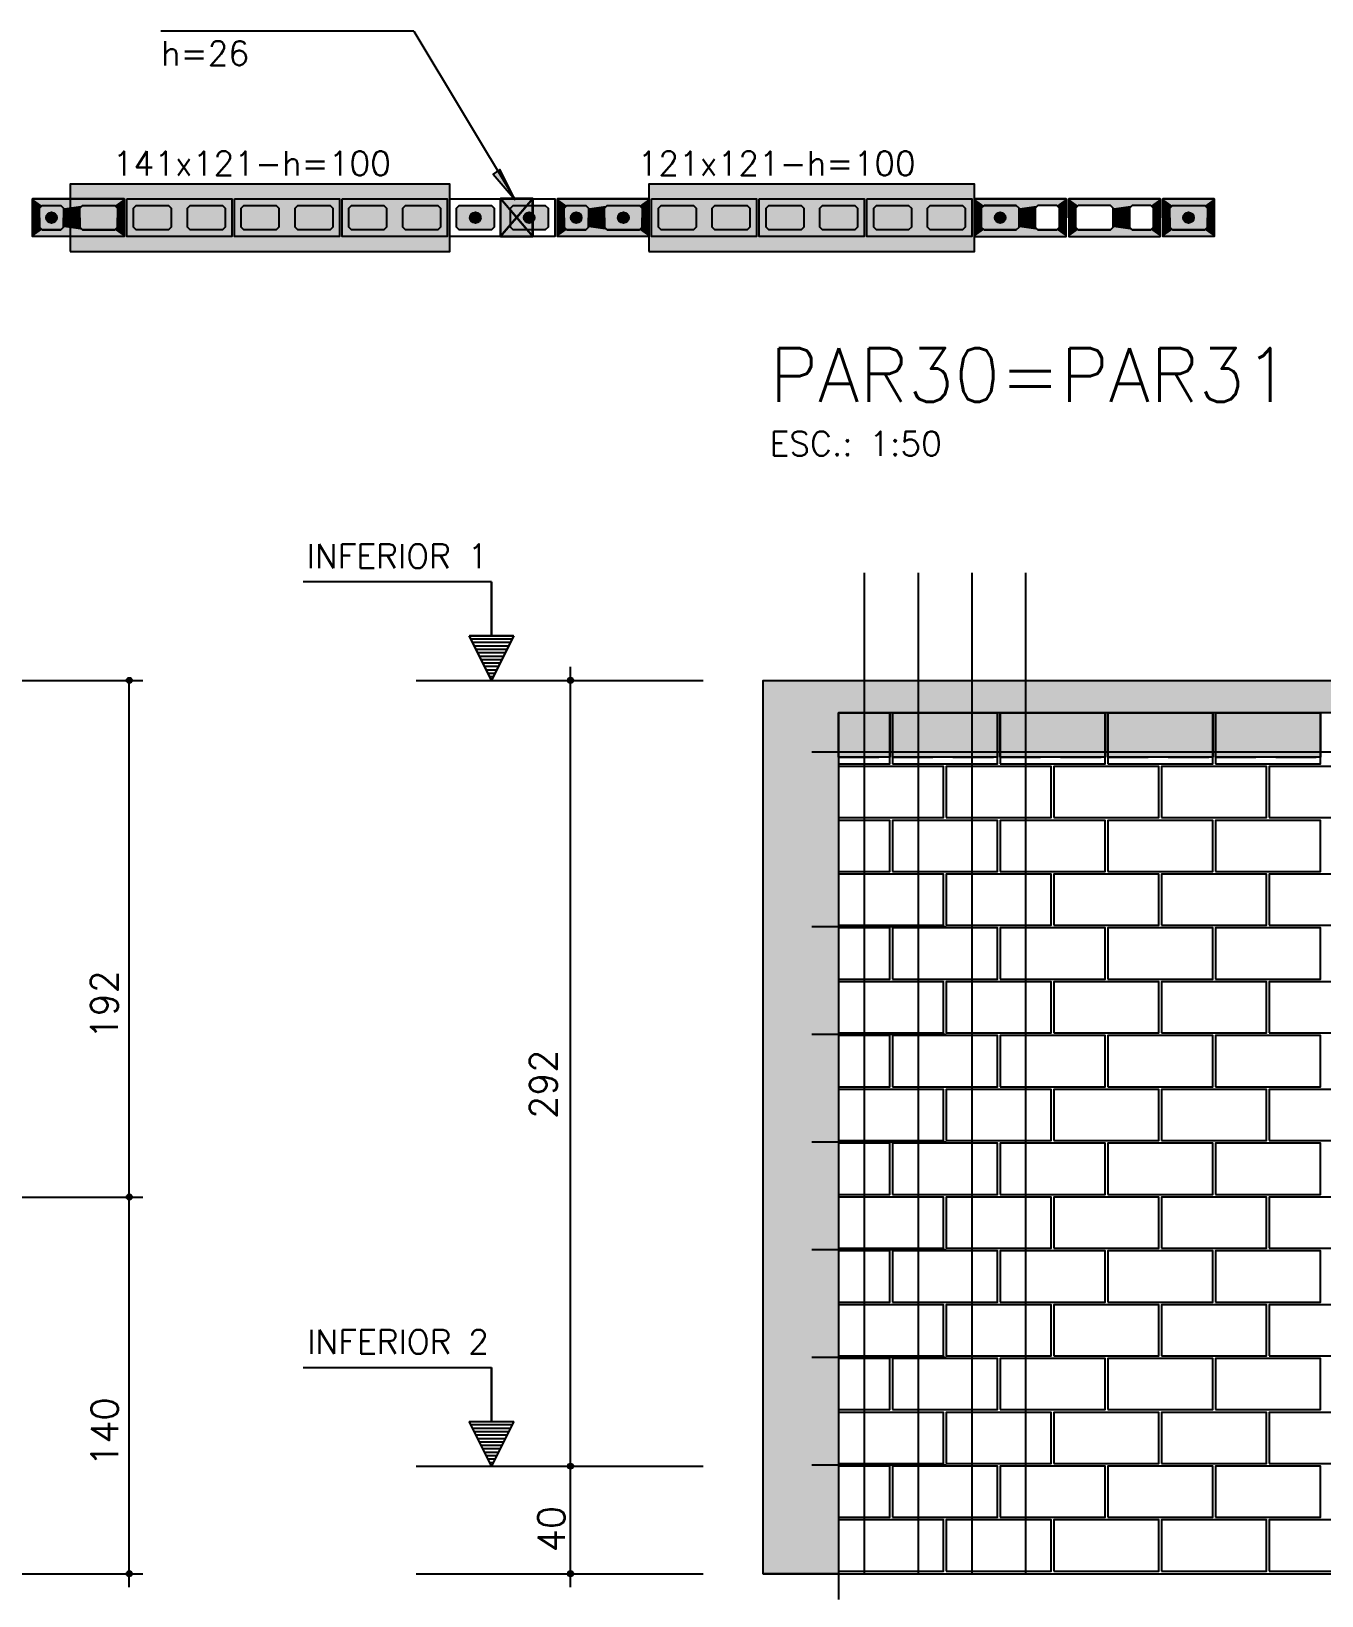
# Model space of a CAD drawing. Extents: x -1.9 to 86, y -1.6 to 60.9.
# Drawn here: x 14.73 to 24.32, y 7.01 to 18.63 of the extents above; entities that cross this region are included whole.
import ezdxf

# ---------------------------------------------------------------- set-up
doc = ezdxf.new("R2010")
doc.units = 0
doc.header["$MEASUREMENT"] = 0
doc.linetypes.add('ESTILO_TQS_0001', pattern=[0.45, 0.3, -0.15])
for name, color, linetype in [('PENA_01', 1, 'CONTINUOUS'), ('PENA_02', 2, 'CONTINUOUS'), ('PENA_03', 3, 'CONTINUOUS'), ('PENA_05', 5, 'CONTINUOUS'), ('PENA_06', 6, 'CONTINUOUS'), ('PENA_09', 254, 'CONTINUOUS'), ('PENA_11', 252, 'CONTINUOUS'), ('PENA_21', 100, 'CONTINUOUS'), ('PENA_23', 50, 'CONTINUOUS')]:
    doc.layers.add(name, color=color, linetype=linetype)
doc.styles.get("Standard").update_dxf_attribs({"font": 'ROMANS.SHX'})

msp = doc.modelspace()

# ---------------------------------------------------------------- linework, layer by layer
at = {"layer": 'PENA_01', "linetype": 'Continuous'}
for p, q in [((17.589135, 13.809739), (19.719998, 13.809739)), ((17.589135, 7.969739), (19.719998, 7.969739)), ((17.589135, 7.169739), (19.719998, 7.169739))]:
    msp.add_line(p, q, dxfattribs=at)
at = {"layer": 'PENA_01', "linetype": 'ESTILO_TQS_0001'}
msp.add_line((20.72749, 8.179739), (20.72749, 4.609507), dxfattribs=at)
at = {"layer": 'PENA_01', "linetype": 'Continuous'}
for points in [[(14.80798, 17.338709), (14.94798, 17.338709), (14.96798, 17.318709), (14.96798, 17.178709), (14.94798, 17.158709), (14.80798, 17.158709), (14.78798, 17.178709), (14.78798, 17.318709), (14.80798, 17.338709)], [(15.10798, 17.338709), (15.34798, 17.338709), (15.36798, 17.318709), (15.36798, 17.178709), (15.34798, 17.158709), (15.10798, 17.158709), (15.08798, 17.178709), (15.08798, 17.318709), (15.10798, 17.338709)], [(15.48798, 17.318709), (15.50798, 17.338709), (15.74798, 17.338709), (15.76798, 17.318709), (15.76798, 17.178709), (15.74798, 17.158709), (15.50798, 17.158709), (15.48798, 17.178709), (15.48798, 17.318709)], [(15.88798, 17.318709), (15.90798, 17.338709), (16.14798, 17.338709), (16.16798, 17.318709), (16.16798, 17.178709), (16.14798, 17.158709), (15.90798, 17.158709), (15.88798, 17.178709), (15.88798, 17.318709)], [(16.28798, 17.318709), (16.30798, 17.338709), (16.54798, 17.338709), (16.56798, 17.318709), (16.56798, 17.178709), (16.54798, 17.158709), (16.30798, 17.158709), (16.28798, 17.178709), (16.28798, 17.318709)], [(16.68798, 17.318709), (16.70798, 17.338709), (16.94798, 17.338709), (16.96798, 17.318709), (16.96798, 17.178709), (16.94798, 17.158709), (16.70798, 17.158709), (16.68798, 17.178709), (16.68798, 17.318709)], [(17.08798, 17.318709), (17.10798, 17.338709), (17.34798, 17.338709), (17.36798, 17.318709), (17.36798, 17.178709), (17.34798, 17.158709), (17.10798, 17.158709), (17.08798, 17.178709), (17.08798, 17.318709)], [(17.48798, 17.318709), (17.50798, 17.338709), (17.74798, 17.338709), (17.76798, 17.318709), (17.76798, 17.178709), (17.74798, 17.158709), (17.50798, 17.158709), (17.48798, 17.178709), (17.48798, 17.318709)], [(17.88798, 17.318709), (17.90798, 17.338709), (18.14798, 17.338709), (18.16798, 17.318709), (18.16798, 17.178709), (18.14798, 17.158709), (17.90798, 17.158709), (17.88798, 17.178709), (17.88798, 17.318709)], [(18.28798, 17.318709), (18.30798, 17.338709), (18.54798, 17.338709), (18.56798, 17.318709), (18.56798, 17.178709), (18.54798, 17.158709), (18.30798, 17.158709), (18.28798, 17.178709), (18.28798, 17.318709)], [(18.70798, 17.338709), (18.84798, 17.338709), (18.86798, 17.318709), (18.86798, 17.178709), (18.84798, 17.158709), (18.70798, 17.158709), (18.68798, 17.178709), (18.68798, 17.318709), (18.70798, 17.338709)], [(19.00798, 17.338709), (19.24798, 17.338709), (19.26798, 17.318709), (19.26798, 17.178709), (19.24798, 17.158709), (19.00798, 17.158709), (18.98798, 17.178709), (18.98798, 17.318709), (19.00798, 17.338709)], [(19.38798, 17.318709), (19.40798, 17.338709), (19.64798, 17.338709), (19.66798, 17.318709), (19.66798, 17.178709), (19.64798, 17.158709), (19.40798, 17.158709), (19.38798, 17.178709), (19.38798, 17.318709)], [(19.78798, 17.318709), (19.80798, 17.338709), (20.04798, 17.338709), (20.06798, 17.318709), (20.06798, 17.178709), (20.04798, 17.158709), (19.80798, 17.158709), (19.78798, 17.178709), (19.78798, 17.318709)], [(20.18798, 17.318709), (20.20798, 17.338709), (20.44798, 17.338709), (20.46798, 17.318709), (20.46798, 17.178709), (20.44798, 17.158709), (20.20798, 17.158709), (20.18798, 17.178709), (20.18798, 17.318709)], [(20.58798, 17.318709), (20.60798, 17.338709), (20.84798, 17.338709), (20.86798, 17.318709), (20.86798, 17.178709), (20.84798, 17.158709), (20.60798, 17.158709), (20.58798, 17.178709), (20.58798, 17.318709)], [(20.98798, 17.318709), (21.00798, 17.338709), (21.24798, 17.338709), (21.26798, 17.318709), (21.26798, 17.178709), (21.24798, 17.158709), (21.00798, 17.158709), (20.98798, 17.178709), (20.98798, 17.318709)], [(21.38798, 17.318709), (21.40798, 17.338709), (21.64798, 17.338709), (21.66798, 17.318709), (21.66798, 17.178709), (21.64798, 17.158709), (21.40798, 17.158709), (21.38798, 17.178709), (21.38798, 17.318709)], [(22.04798, 17.338709), (21.80798, 17.338709), (21.78798, 17.318709), (21.78798, 17.178709), (21.80798, 17.158709), (22.04798, 17.158709), (22.06798, 17.178709), (22.06798, 17.318709), (22.04798, 17.338709)], [(22.34798, 17.338709), (22.20798, 17.338709), (22.18798, 17.318709), (22.18798, 17.178709), (22.20798, 17.158709), (22.34798, 17.158709), (22.36798, 17.178709), (22.36798, 17.318709), (22.34798, 17.338709)], [(22.74798, 17.338709), (22.50798, 17.338709), (22.48798, 17.318709), (22.48798, 17.178709), (22.50798, 17.158709), (22.74798, 17.158709), (22.76798, 17.178709), (22.76798, 17.318709), (22.74798, 17.338709)], [(23.04798, 17.338709), (22.90798, 17.338709), (22.88798, 17.318709), (22.88798, 17.178709), (22.90798, 17.158709), (23.04798, 17.158709), (23.06798, 17.178709), (23.06798, 17.318709), (23.04798, 17.338709)], [(23.20798, 17.338709), (23.44798, 17.338709), (23.46798, 17.318709), (23.46798, 17.178709), (23.44798, 17.158709), (23.20798, 17.158709), (23.18798, 17.178709), (23.18798, 17.318709), (23.20798, 17.338709)]]:
    msp.add_lwpolyline(points, dxfattribs=at)
at = {"layer": 'PENA_02', "linetype": 'ESTILO_TQS_0001'}
for p, q in [((20.72749, 13.239739), (21.10749, 13.239739)), ((21.12749, 13.239739), (21.90749, 13.239739)), ((21.92749, 13.239739), (22.70749, 13.239739)), ((22.72749, 13.239739), (23.50749, 13.239739)), ((23.52749, 13.239739), (24.30749, 13.239739))]:
    msp.add_line(p, q, dxfattribs=at)
at = {"layer": 'PENA_02', "linetype": 'Continuous'}
msp.add_line((20.16749, 7.169739), (30.28749, 7.169739), dxfattribs=at)
for points in [[(14.73798, 17.388709), (15.41798, 17.388709), (15.41798, 17.108709), (14.73798, 17.108709), (14.73798, 17.388709)], [(15.43798, 17.388709), (16.21798, 17.388709), (16.21798, 17.108709), (15.43798, 17.108709), (15.43798, 17.388709)], [(16.23798, 17.388709), (17.01798, 17.388709), (17.01798, 17.108709), (16.23798, 17.108709), (16.23798, 17.388709)], [(17.03798, 17.388709), (17.81798, 17.388709), (17.81798, 17.108709), (17.03798, 17.108709), (17.03798, 17.388709)], [(17.83798, 17.388709), (18.61798, 17.388709), (18.61798, 17.108709), (17.83798, 17.108709), (17.83798, 17.388709)], [(18.63798, 17.388709), (19.31798, 17.388709), (19.31798, 17.108709), (18.63798, 17.108709), (18.63798, 17.388709)], [(19.33798, 17.388709), (20.11798, 17.388709), (20.11798, 17.108709), (19.33798, 17.108709), (19.33798, 17.388709)], [(20.13798, 17.388709), (20.91798, 17.388709), (20.91798, 17.108709), (20.13798, 17.108709), (20.13798, 17.388709)], [(20.93798, 17.388709), (21.71798, 17.388709), (21.71798, 17.108709), (20.93798, 17.108709), (20.93798, 17.388709)], [(22.41798, 17.388709), (21.73798, 17.388709), (21.73798, 17.108709), (22.41798, 17.108709), (22.41798, 17.388709)], [(23.11798, 17.388709), (22.43798, 17.388709), (22.43798, 17.108709), (23.11798, 17.108709), (23.11798, 17.388709)], [(23.13798, 17.388709), (23.51798, 17.388709), (23.51798, 17.108709), (23.13798, 17.108709), (23.13798, 17.388709)], [(20.725577, 13.809731), (30.28749, 13.809731), (30.28749, 7.169739), (28.70749, 7.169739), (28.70749, 13.569739), (20.72749, 13.569739), (20.72749, 7.169739), (20.16749, 7.169739), (20.16749, 13.809731), (20.725577, 13.809731)], [(20.72749, 13.189739), (21.10749, 13.189739), (21.10749, 13.569739), (20.72749, 13.569739), (20.72749, 13.189739)], [(21.12749, 13.189739), (21.90749, 13.189739), (21.90749, 13.569739), (21.12749, 13.569739), (21.12749, 13.189739)], [(21.92749, 13.189739), (22.70749, 13.189739), (22.70749, 13.569739), (21.92749, 13.569739), (21.92749, 13.189739)], [(22.72749, 13.189739), (23.50749, 13.189739), (23.50749, 13.569739), (22.72749, 13.569739), (22.72749, 13.189739)], [(23.52749, 13.189739), (24.30749, 13.189739), (24.30749, 13.569739), (23.52749, 13.569739), (23.52749, 13.189739)], [(20.72749, 12.789739), (21.50749, 12.789739), (21.50749, 13.169739), (20.72749, 13.169739), (20.72749, 12.789739)], [(21.52749, 12.789739), (22.30749, 12.789739), (22.30749, 13.169739), (21.52749, 13.169739), (21.52749, 12.789739)], [(22.32749, 12.789739), (23.10749, 12.789739), (23.10749, 13.169739), (22.32749, 13.169739), (22.32749, 12.789739)], [(23.12749, 12.789739), (23.90749, 12.789739), (23.90749, 13.169739), (23.12749, 13.169739), (23.12749, 12.789739)], [(23.92749, 12.789739), (24.70749, 12.789739), (24.70749, 13.169739), (23.92749, 13.169739), (23.92749, 12.789739)], [(20.72749, 12.389739), (21.10749, 12.389739), (21.10749, 12.769739), (20.72749, 12.769739), (20.72749, 12.389739)], [(21.12749, 12.389739), (21.90749, 12.389739), (21.90749, 12.769739), (21.12749, 12.769739), (21.12749, 12.389739)], [(21.92749, 12.389739), (22.70749, 12.389739), (22.70749, 12.769739), (21.92749, 12.769739), (21.92749, 12.389739)], [(22.72749, 12.389739), (23.50749, 12.389739), (23.50749, 12.769739), (22.72749, 12.769739), (22.72749, 12.389739)], [(23.52749, 12.389739), (24.30749, 12.389739), (24.30749, 12.769739), (23.52749, 12.769739), (23.52749, 12.389739)], [(20.72749, 11.989739), (21.50749, 11.989739), (21.50749, 12.369739), (20.72749, 12.369739), (20.72749, 11.989739)], [(21.52749, 11.989739), (22.30749, 11.989739), (22.30749, 12.369739), (21.52749, 12.369739), (21.52749, 11.989739)], [(22.32749, 11.989739), (23.10749, 11.989739), (23.10749, 12.369739), (22.32749, 12.369739), (22.32749, 11.989739)], [(23.12749, 11.989739), (23.90749, 11.989739), (23.90749, 12.369739), (23.12749, 12.369739), (23.12749, 11.989739)], [(23.92749, 11.989739), (24.70749, 11.989739), (24.70749, 12.369739), (23.92749, 12.369739), (23.92749, 11.989739)], [(20.72749, 11.589739), (21.10749, 11.589739), (21.10749, 11.969739), (20.72749, 11.969739), (20.72749, 11.589739)], [(21.12749, 11.589739), (21.90749, 11.589739), (21.90749, 11.969739), (21.12749, 11.969739), (21.12749, 11.589739)], [(21.92749, 11.589739), (22.70749, 11.589739), (22.70749, 11.969739), (21.92749, 11.969739), (21.92749, 11.589739)], [(22.72749, 11.589739), (23.50749, 11.589739), (23.50749, 11.969739), (22.72749, 11.969739), (22.72749, 11.589739)], [(23.52749, 11.589739), (24.30749, 11.589739), (24.30749, 11.969739), (23.52749, 11.969739), (23.52749, 11.589739)], [(20.72749, 11.189739), (21.50749, 11.189739), (21.50749, 11.569739), (20.72749, 11.569739), (20.72749, 11.189739)], [(21.52749, 11.189739), (22.30749, 11.189739), (22.30749, 11.569739), (21.52749, 11.569739), (21.52749, 11.189739)], [(22.32749, 11.189739), (23.10749, 11.189739), (23.10749, 11.569739), (22.32749, 11.569739), (22.32749, 11.189739)], [(23.12749, 11.189739), (23.90749, 11.189739), (23.90749, 11.569739), (23.12749, 11.569739), (23.12749, 11.189739)], [(23.92749, 11.189739), (24.70749, 11.189739), (24.70749, 11.569739), (23.92749, 11.569739), (23.92749, 11.189739)], [(20.72749, 10.789739), (21.10749, 10.789739), (21.10749, 11.169739), (20.72749, 11.169739), (20.72749, 10.789739)], [(21.12749, 10.789739), (21.90749, 10.789739), (21.90749, 11.169739), (21.12749, 11.169739), (21.12749, 10.789739)], [(21.92749, 10.789739), (22.70749, 10.789739), (22.70749, 11.169739), (21.92749, 11.169739), (21.92749, 10.789739)], [(22.72749, 10.789739), (23.50749, 10.789739), (23.50749, 11.169739), (22.72749, 11.169739), (22.72749, 10.789739)], [(23.52749, 10.789739), (24.30749, 10.789739), (24.30749, 11.169739), (23.52749, 11.169739), (23.52749, 10.789739)], [(20.72749, 10.389739), (21.50749, 10.389739), (21.50749, 10.769739), (20.72749, 10.769739), (20.72749, 10.389739)], [(21.52749, 10.389739), (22.30749, 10.389739), (22.30749, 10.769739), (21.52749, 10.769739), (21.52749, 10.389739)], [(22.32749, 10.389739), (23.10749, 10.389739), (23.10749, 10.769739), (22.32749, 10.769739), (22.32749, 10.389739)], [(23.12749, 10.389739), (23.90749, 10.389739), (23.90749, 10.769739), (23.12749, 10.769739), (23.12749, 10.389739)], [(23.92749, 10.389739), (24.70749, 10.389739), (24.70749, 10.769739), (23.92749, 10.769739), (23.92749, 10.389739)], [(20.72749, 9.989739), (21.10749, 9.989739), (21.10749, 10.369739), (20.72749, 10.369739), (20.72749, 9.989739)], [(21.12749, 9.989739), (21.90749, 9.989739), (21.90749, 10.369739), (21.12749, 10.369739), (21.12749, 9.989739)], [(21.92749, 9.989739), (22.70749, 9.989739), (22.70749, 10.369739), (21.92749, 10.369739), (21.92749, 9.989739)], [(22.72749, 9.989739), (23.50749, 9.989739), (23.50749, 10.369739), (22.72749, 10.369739), (22.72749, 9.989739)], [(23.52749, 9.989739), (24.30749, 9.989739), (24.30749, 10.369739), (23.52749, 10.369739), (23.52749, 9.989739)], [(20.72749, 9.589739), (21.50749, 9.589739), (21.50749, 9.969739), (20.72749, 9.969739), (20.72749, 9.589739)], [(21.52749, 9.589739), (22.30749, 9.589739), (22.30749, 9.969739), (21.52749, 9.969739), (21.52749, 9.589739)], [(22.32749, 9.589739), (23.10749, 9.589739), (23.10749, 9.969739), (22.32749, 9.969739), (22.32749, 9.589739)], [(23.12749, 9.589739), (23.90749, 9.589739), (23.90749, 9.969739), (23.12749, 9.969739), (23.12749, 9.589739)], [(23.92749, 9.589739), (24.70749, 9.589739), (24.70749, 9.969739), (23.92749, 9.969739), (23.92749, 9.589739)], [(20.72749, 9.189739), (21.10749, 9.189739), (21.10749, 9.569739), (20.72749, 9.569739), (20.72749, 9.189739)], [(21.12749, 9.189739), (21.90749, 9.189739), (21.90749, 9.569739), (21.12749, 9.569739), (21.12749, 9.189739)], [(21.92749, 9.189739), (22.70749, 9.189739), (22.70749, 9.569739), (21.92749, 9.569739), (21.92749, 9.189739)], [(22.72749, 9.189739), (23.50749, 9.189739), (23.50749, 9.569739), (22.72749, 9.569739), (22.72749, 9.189739)], [(23.52749, 9.189739), (24.30749, 9.189739), (24.30749, 9.569739), (23.52749, 9.569739), (23.52749, 9.189739)], [(20.72749, 8.789739), (21.50749, 8.789739), (21.50749, 9.169739), (20.72749, 9.169739), (20.72749, 8.789739)], [(21.52749, 8.789739), (22.30749, 8.789739), (22.30749, 9.169739), (21.52749, 9.169739), (21.52749, 8.789739)], [(22.32749, 8.789739), (23.10749, 8.789739), (23.10749, 9.169739), (22.32749, 9.169739), (22.32749, 8.789739)], [(23.12749, 8.789739), (23.90749, 8.789739), (23.90749, 9.169739), (23.12749, 9.169739), (23.12749, 8.789739)], [(23.92749, 8.789739), (24.70749, 8.789739), (24.70749, 9.169739), (23.92749, 9.169739), (23.92749, 8.789739)], [(20.72749, 8.389739), (21.10749, 8.389739), (21.10749, 8.769739), (20.72749, 8.769739), (20.72749, 8.389739)], [(21.12749, 8.389739), (21.90749, 8.389739), (21.90749, 8.769739), (21.12749, 8.769739), (21.12749, 8.389739)], [(21.92749, 8.389739), (22.70749, 8.389739), (22.70749, 8.769739), (21.92749, 8.769739), (21.92749, 8.389739)], [(22.72749, 8.389739), (23.50749, 8.389739), (23.50749, 8.769739), (22.72749, 8.769739), (22.72749, 8.389739)], [(23.52749, 8.389739), (24.30749, 8.389739), (24.30749, 8.769739), (23.52749, 8.769739), (23.52749, 8.389739)], [(20.72749, 7.989739), (21.50749, 7.989739), (21.50749, 8.369739), (20.72749, 8.369739), (20.72749, 7.989739)], [(21.52749, 7.989739), (22.30749, 7.989739), (22.30749, 8.369739), (21.52749, 8.369739), (21.52749, 7.989739)], [(22.32749, 7.989739), (23.10749, 7.989739), (23.10749, 8.369739), (22.32749, 8.369739), (22.32749, 7.989739)], [(23.12749, 7.989739), (23.90749, 7.989739), (23.90749, 8.369739), (23.12749, 8.369739), (23.12749, 7.989739)], [(23.92749, 7.989739), (24.70749, 7.989739), (24.70749, 8.369739), (23.92749, 8.369739), (23.92749, 7.989739)], [(20.72749, 7.589739), (21.10749, 7.589739), (21.10749, 7.969739), (20.72749, 7.969739), (20.72749, 7.589739)], [(21.12749, 7.589739), (21.90749, 7.589739), (21.90749, 7.969739), (21.12749, 7.969739), (21.12749, 7.589739)], [(21.92749, 7.589739), (22.70749, 7.589739), (22.70749, 7.969739), (21.92749, 7.969739), (21.92749, 7.589739)], [(22.72749, 7.589739), (23.50749, 7.589739), (23.50749, 7.969739), (22.72749, 7.969739), (22.72749, 7.589739)], [(23.52749, 7.589739), (24.30749, 7.589739), (24.30749, 7.969739), (23.52749, 7.969739), (23.52749, 7.589739)], [(20.72749, 7.189739), (21.50749, 7.189739), (21.50749, 7.569739), (20.72749, 7.569739), (20.72749, 7.189739)], [(21.52749, 7.189739), (22.30749, 7.189739), (22.30749, 7.569739), (21.52749, 7.569739), (21.52749, 7.189739)], [(22.32749, 7.189739), (23.10749, 7.189739), (23.10749, 7.569739), (22.32749, 7.569739), (22.32749, 7.189739)], [(23.12749, 7.189739), (23.90749, 7.189739), (23.90749, 7.569739), (23.12749, 7.569739), (23.12749, 7.189739)], [(23.92749, 7.189739), (24.70749, 7.189739), (24.70749, 7.569739), (23.92749, 7.569739), (23.92749, 7.189739)]]:
    msp.add_lwpolyline(points, dxfattribs=at)
for centre, radius in [((15.456171, 13.809727), 0.02), ((15.456171, 13.809727), 0.01), ((18.73528, 13.809739), 0.02), ((18.73528, 13.809739), 0.01), ((15.456171, 9.969727), 0.02), ((15.456171, 9.969727), 0.01), ((18.73528, 7.969739), 0.02), ((18.73528, 7.969739), 0.01), ((15.456171, 7.169727), 0.02), ((15.456171, 7.169727), 0.01), ((18.73528, 7.169739), 0.02), ((18.73528, 7.169739), 0.01)]:
    msp.add_circle(centre, radius, dxfattribs=at)
at = {"layer": 'PENA_03', "linetype": 'Continuous'}
for p, q in [((17.570404, 18.634148), (15.691017, 18.634148)), ((17.570404, 18.634148), (18.323817, 17.381713)), ((18.453739, 17.108709), (18.213739, 17.388711)), ((18.213739, 17.108709), (18.453739, 17.388709)), ((18.455265, 17.390876), (18.215265, 17.110876)), ((18.455266, 17.110105), (18.215265, 17.390876)), ((18.148133, 14.541604), (16.748133, 14.541604)), ((18.148133, 14.141604), (18.148133, 14.541604)), ((18.149533, 14.141604), (18.149533, 14.543004)), ((18.148833, 13.809739), (17.9829, 14.141604)), ((17.9829, 14.141604), (18.148133, 14.141604)), ((18.148833, 13.812861), (17.985156, 14.140213)), ((18.312509, 14.140213), (17.985156, 14.140213)), ((18.302002, 14.116076), (17.995664, 14.116076)), ((18.289238, 14.090548), (18.008428, 14.090548)), ((18.314766, 14.141604), (18.148833, 13.809739)), ((18.312509, 14.140214), (18.148833, 13.81286)), ((18.149533, 14.141604), (18.314766, 14.141604)), ((18.276474, 14.06502), (18.021192, 14.06502)), ((18.263709, 14.039492), (18.033956, 14.039492)), ((18.250945, 14.013964), (18.04672, 14.013964)), ((18.238181, 13.988436), (18.059484, 13.988436)), ((18.225417, 13.962908), (18.072248, 13.962908)), ((18.212653, 13.93738), (18.085012, 13.93738)), ((18.199889, 13.911852), (18.097776, 13.911852)), ((18.187125, 13.886324), (18.11054, 13.886324)), ((18.174361, 13.860795), (18.123304, 13.860795)), ((18.73528, 7.069206), (18.73528, 13.909739)), ((13.066855, 13.809727), (15.556171, 13.809727)), ((15.456171, 7.069194), (15.456171, 13.809727)), ((18.161597, 13.835267), (18.136069, 13.835267)), ((13.024924, 9.969727), (15.556171, 9.969727)), ((18.148133, 8.701604), (16.748133, 8.701604)), ((18.148133, 8.301604), (18.148133, 8.701604)), ((18.149533, 8.301604), (18.149533, 8.703004)), ((18.148833, 7.969739), (17.9829, 8.301604)), ((17.9829, 8.301604), (18.148133, 8.301604)), ((18.148833, 7.972861), (17.985156, 8.300213)), ((18.312509, 8.300213), (17.985156, 8.300213)), ((18.302002, 8.276076), (17.995664, 8.276076)), ((18.314766, 8.301604), (18.148833, 7.969739)), ((18.312509, 8.300214), (18.148833, 7.97286)), ((18.149533, 8.301604), (18.314766, 8.301604)), ((18.289238, 8.250548), (18.008428, 8.250548)), ((18.276474, 8.22502), (18.021192, 8.22502)), ((18.263709, 8.199492), (18.033956, 8.199492)), ((18.250945, 8.173964), (18.04672, 8.173964)), ((18.238181, 8.148436), (18.059484, 8.148436)), ((18.225417, 8.122908), (18.072248, 8.122908)), ((18.212653, 8.09738), (18.085012, 8.09738)), ((18.199889, 8.071852), (18.097776, 8.071852)), ((18.187125, 8.046324), (18.11054, 8.046324)), ((18.174361, 8.020795), (18.123304, 8.020795)), ((18.161597, 7.995267), (18.136069, 7.995267)), ((13.066855, 7.169727), (15.556171, 7.169727))]:
    msp.add_line(p, q, dxfattribs=at)
for points in [[(18.323817, 17.381713), (18.209153, 17.605772), (18.160654, 17.573359), (18.323817, 17.381713)], [(14.94798, 17.338709), (14.96798, 17.318709), (14.96798, 17.178709), (14.94798, 17.158709), (14.80798, 17.158709), (14.78798, 17.178709), (14.78798, 17.318709), (14.80798, 17.338709), (14.94798, 17.338709)], [(18.16798, 17.178709), (18.14798, 17.158709), (17.90798, 17.158709), (17.88798, 17.178709), (17.88798, 17.318709), (17.90798, 17.338709), (18.14798, 17.338709), (18.16798, 17.318709), (18.16798, 17.178709)], [(18.213739, 17.108709), (18.453739, 17.108709), (18.453739, 17.388709), (18.213739, 17.388711), (18.213739, 17.108709)], [(18.215265, 17.390876), (18.455265, 17.390876), (18.455266, 17.110105), (18.215266, 17.110105), (18.215265, 17.390876)], [(18.56798, 17.178709), (18.54798, 17.158709), (18.30798, 17.158709), (18.28798, 17.178709), (18.28798, 17.318709), (18.30798, 17.338709), (18.54798, 17.338709), (18.56798, 17.318709), (18.56798, 17.178709)], [(18.84798, 17.338709), (18.86798, 17.318709), (18.86798, 17.178709), (18.84798, 17.158709), (18.70798, 17.158709), (18.68798, 17.178709), (18.68798, 17.318709), (18.70798, 17.338709), (18.84798, 17.338709)], [(19.26798, 17.178709), (19.24798, 17.158709), (19.00798, 17.158709), (18.98798, 17.178709), (18.98798, 17.318709), (19.00798, 17.338709), (19.24798, 17.338709), (19.26798, 17.318709), (19.26798, 17.178709)], [(22.06798, 17.178709), (22.04798, 17.158709), (21.80798, 17.158709), (21.78798, 17.178709), (21.78798, 17.318709), (21.80798, 17.338709), (22.04798, 17.338709), (22.06798, 17.318709), (22.06798, 17.178709)], [(23.46798, 17.178709), (23.44798, 17.158709), (23.20798, 17.158709), (23.18798, 17.178709), (23.18798, 17.318709), (23.20798, 17.338709), (23.44798, 17.338709), (23.46798, 17.318709), (23.46798, 17.178709)]]:
    msp.add_lwpolyline(points, dxfattribs=at)
for centre in [(14.87798, 17.248709), (18.02798, 17.248709), (18.42798, 17.248709), (18.77798, 17.248709), (19.12798, 17.248709), (21.92798, 17.248709), (23.32798, 17.248709)]:
    msp.add_circle(centre, 0.04, dxfattribs=at)
for points in [[(18.323817, 17.381713), (18.209153, 17.605772), (18.160654, 17.573359)], [(18.323817, 17.381713), (18.160654, 17.573359), (18.323817, 17.381713)], [(14.91798, 17.248709), (14.85798, 17.28335), (14.840392, 17.262389)], [(14.91798, 17.248709), (14.840392, 17.262389), (14.840392, 17.235028)], [(14.91798, 17.248709), (14.840392, 17.235028), (14.85798, 17.214068)], [(14.91798, 17.248709), (14.884926, 17.288101), (14.85798, 17.28335)], [(14.91798, 17.248709), (14.85798, 17.214068), (14.884926, 17.209316)], [(14.91798, 17.248709), (14.908621, 17.27442), (14.884926, 17.288101)], [(14.91798, 17.248709), (14.884926, 17.209316), (14.908621, 17.222997)], [(14.91798, 17.248709), (14.908621, 17.222997), (14.91798, 17.248709)], [(18.06798, 17.248709), (18.00798, 17.28335), (17.990392, 17.262389)], [(18.06798, 17.248709), (17.990392, 17.262389), (17.990392, 17.235028)], [(18.06798, 17.248709), (17.990392, 17.235028), (18.00798, 17.214068)], [(18.06798, 17.248709), (18.034926, 17.288101), (18.00798, 17.28335)], [(18.06798, 17.248709), (18.00798, 17.214068), (18.034926, 17.209316)], [(18.06798, 17.248709), (18.058621, 17.27442), (18.034926, 17.288101)], [(18.06798, 17.248709), (18.034926, 17.209316), (18.058621, 17.222997)], [(18.06798, 17.248709), (18.058621, 17.222997), (18.06798, 17.248709)], [(18.46798, 17.248709), (18.40798, 17.28335), (18.390392, 17.262389)], [(18.46798, 17.248709), (18.390392, 17.262389), (18.390392, 17.235028)], [(18.46798, 17.248709), (18.390392, 17.235028), (18.40798, 17.214068)], [(18.46798, 17.248709), (18.434926, 17.288101), (18.40798, 17.28335)], [(18.46798, 17.248709), (18.40798, 17.214068), (18.434926, 17.209316)], [(18.46798, 17.248709), (18.458621, 17.27442), (18.434926, 17.288101)], [(18.46798, 17.248709), (18.434926, 17.209316), (18.458621, 17.222997)], [(18.46798, 17.248709), (18.458621, 17.222997), (18.46798, 17.248709)], [(18.81798, 17.248709), (18.75798, 17.28335), (18.740392, 17.262389)], [(18.81798, 17.248709), (18.740392, 17.262389), (18.740392, 17.235028)], [(18.81798, 17.248709), (18.740392, 17.235028), (18.75798, 17.214068)], [(18.81798, 17.248709), (18.784926, 17.288101), (18.75798, 17.28335)], [(18.81798, 17.248709), (18.75798, 17.214068), (18.784926, 17.209316)], [(18.81798, 17.248709), (18.808621, 17.27442), (18.784926, 17.288101)], [(18.81798, 17.248709), (18.784926, 17.209316), (18.808621, 17.222997)], [(18.81798, 17.248709), (18.808621, 17.222997), (18.81798, 17.248709)], [(19.16798, 17.248709), (19.10798, 17.28335), (19.090392, 17.262389)], [(19.16798, 17.248709), (19.090392, 17.262389), (19.090392, 17.235028)], [(19.16798, 17.248709), (19.090392, 17.235028), (19.10798, 17.214068)], [(19.16798, 17.248709), (19.134926, 17.288101), (19.10798, 17.28335)], [(19.16798, 17.248709), (19.10798, 17.214068), (19.134926, 17.209316)], [(19.16798, 17.248709), (19.158621, 17.27442), (19.134926, 17.288101)], [(19.16798, 17.248709), (19.134926, 17.209316), (19.158621, 17.222997)], [(19.16798, 17.248709), (19.158621, 17.222997), (19.16798, 17.248709)], [(21.96798, 17.248709), (21.90798, 17.28335), (21.890392, 17.262389)], [(21.96798, 17.248709), (21.890392, 17.262389), (21.890392, 17.235028)], [(21.96798, 17.248709), (21.890392, 17.235028), (21.90798, 17.214068)], [(21.96798, 17.248709), (21.934926, 17.288101), (21.90798, 17.28335)], [(21.96798, 17.248709), (21.90798, 17.214068), (21.934926, 17.209316)], [(21.96798, 17.248709), (21.958621, 17.27442), (21.934926, 17.288101)], [(21.96798, 17.248709), (21.934926, 17.209316), (21.958621, 17.222997)], [(21.96798, 17.248709), (21.958621, 17.222997), (21.96798, 17.248709)], [(23.36798, 17.248709), (23.30798, 17.28335), (23.290392, 17.262389)], [(23.36798, 17.248709), (23.290392, 17.262389), (23.290392, 17.235028)], [(23.36798, 17.248709), (23.290392, 17.235028), (23.30798, 17.214068)], [(23.36798, 17.248709), (23.334926, 17.288101), (23.30798, 17.28335)], [(23.36798, 17.248709), (23.30798, 17.214068), (23.334926, 17.209316)], [(23.36798, 17.248709), (23.358621, 17.27442), (23.334926, 17.288101)], [(23.36798, 17.248709), (23.334926, 17.209316), (23.358621, 17.222997)], [(23.36798, 17.248709), (23.358621, 17.222997), (23.36798, 17.248709)]]:
    msp.add_solid(points, dxfattribs=at)
at = {"layer": 'PENA_05', "linetype": 'Continuous'}
for p, q in [((20.52749, 13.279739), (28.90749, 13.279739)), ((20.52749, 11.979739), (21.52749, 11.979739)), ((20.52749, 11.179739), (21.52749, 11.179739)), ((20.52749, 10.379739), (21.52749, 10.379739)), ((20.52749, 9.579739), (21.52749, 9.579739)), ((20.52749, 8.779739), (21.52749, 8.779739)), ((20.52749, 7.979739), (21.52749, 7.979739))]:
    msp.add_line(p, q, dxfattribs=at)
for points in [[(20.91749, 14.609739), (20.91749, 7.169739)], [(21.31749, 14.609739), (21.31749, 7.169739)], [(21.71749, 14.609739), (21.71749, 7.169739)], [(22.11749, 14.609739), (22.11749, 7.169739)]]:
    msp.add_lwpolyline(points, dxfattribs=at)
at = {"layer": 'PENA_09', "linetype": 'Continuous'}
for points in [[(18.3351, 17.250684), (18.455265, 17.390876), (18.215265, 17.390876), (18.3351, 17.250684)], [(18.215266, 17.110877), (18.3351, 17.250684), (18.215265, 17.390876), (18.215266, 17.110877)], [(18.455266, 17.110105), (18.455265, 17.390876), (18.3351, 17.250684), (18.455266, 17.110105)], [(18.3351, 17.250684), (18.215266, 17.110877), (18.215266, 17.110105), (18.455266, 17.110105), (18.3351, 17.250684)], [(20.72749, 13.239739), (20.72749, 13.569739), (21.10749, 13.569739), (21.10749, 13.239739), (20.72749, 13.239739)], [(21.12749, 13.239739), (21.12749, 13.569739), (21.90749, 13.569739), (21.90749, 13.239739), (21.12749, 13.239739)], [(21.92749, 13.239739), (21.92749, 13.569739), (22.70749, 13.569739), (22.70749, 13.239739), (21.92749, 13.239739)], [(22.72749, 13.239739), (22.72749, 13.569739), (23.50749, 13.569739), (23.50749, 13.239739), (22.72749, 13.239739)], [(23.52749, 13.239739), (23.52749, 13.569739), (24.30749, 13.569739), (24.30749, 13.239739), (23.52749, 13.239739)]]:
    msp.add_lwpolyline(points, dxfattribs=at)
for points in [[(18.3351, 17.250684), (18.455265, 17.390876), (18.215265, 17.390876)], [(18.3351, 17.250684), (18.215265, 17.390876), (18.3351, 17.250684)], [(18.215266, 17.110877), (18.3351, 17.250684), (18.215265, 17.390876)], [(18.215266, 17.110877), (18.215265, 17.390876), (18.215266, 17.110877)], [(18.455266, 17.110105), (18.455265, 17.390876), (18.3351, 17.250684)], [(18.3351, 17.250684), (18.215266, 17.110877), (18.215266, 17.110877)], [(18.3351, 17.250684), (18.215266, 17.110877), (18.455266, 17.110105)], [(18.455266, 17.110105), (18.3351, 17.250684), (18.455266, 17.110105)], [(18.3351, 17.250684), (18.455266, 17.110105), (18.3351, 17.250684)], [(20.72749, 13.239739), (20.72749, 13.569739), (21.10749, 13.569739)], [(20.72749, 13.239739), (21.10749, 13.569739), (21.10749, 13.239739)], [(21.12749, 13.239739), (21.12749, 13.569739), (21.90749, 13.569739)], [(21.12749, 13.239739), (21.90749, 13.569739), (21.90749, 13.239739)], [(21.92749, 13.239739), (21.92749, 13.569739), (22.70749, 13.569739)], [(21.92749, 13.239739), (22.70749, 13.569739), (22.70749, 13.239739)], [(22.72749, 13.239739), (22.72749, 13.569739), (23.50749, 13.569739)], [(22.72749, 13.239739), (23.50749, 13.569739), (23.50749, 13.239739)], [(23.52749, 13.239739), (23.52749, 13.569739), (24.30749, 13.569739)], [(23.52749, 13.239739), (24.30749, 13.569739), (24.30749, 13.239739)], [(20.72749, 13.239739), (21.10749, 13.239739), (20.72749, 13.239739)], [(21.12749, 13.239739), (21.90749, 13.239739), (21.12749, 13.239739)], [(21.92749, 13.239739), (22.70749, 13.239739), (21.92749, 13.239739)], [(22.72749, 13.239739), (23.50749, 13.239739), (22.72749, 13.239739)], [(23.52749, 13.239739), (24.30749, 13.239739), (23.52749, 13.239739)]]:
    msp.add_solid(points, dxfattribs=at)
at = {"layer": 'PENA_11', "linetype": 'Continuous'}
for points in [[(14.94798, 17.338709), (14.80798, 17.158709), (14.78798, 17.178709)], [(14.94798, 17.338709), (14.78798, 17.178709), (14.78798, 17.318709)], [(14.94798, 17.338709), (14.78798, 17.318709), (14.80798, 17.338709)], [(14.94798, 17.338709), (14.94798, 17.158709), (14.80798, 17.158709)], [(14.94798, 17.338709), (14.80798, 17.338709), (14.94798, 17.338709)], [(14.94798, 17.338709), (14.96798, 17.318709), (14.96798, 17.178709)], [(14.94798, 17.338709), (14.96798, 17.178709), (14.94798, 17.158709)], [(18.16798, 17.178709), (17.88798, 17.318709), (17.90798, 17.338709)], [(18.16798, 17.178709), (17.90798, 17.338709), (18.14798, 17.338709)], [(18.16798, 17.178709), (18.14798, 17.338709), (18.16798, 17.318709)], [(18.56798, 17.178709), (18.28798, 17.318709), (18.30798, 17.338709)], [(18.56798, 17.178709), (18.30798, 17.338709), (18.54798, 17.338709)], [(18.56798, 17.178709), (18.54798, 17.338709), (18.56798, 17.318709)], [(18.84798, 17.338709), (18.70798, 17.158709), (18.68798, 17.178709)], [(18.84798, 17.338709), (18.68798, 17.178709), (18.68798, 17.318709)], [(18.84798, 17.338709), (18.68798, 17.318709), (18.70798, 17.338709)], [(18.84798, 17.338709), (18.84798, 17.158709), (18.70798, 17.158709)], [(18.84798, 17.338709), (18.70798, 17.338709), (18.84798, 17.338709)], [(18.84798, 17.338709), (18.86798, 17.318709), (18.86798, 17.178709)], [(18.84798, 17.338709), (18.86798, 17.178709), (18.84798, 17.158709)], [(19.26798, 17.178709), (18.98798, 17.318709), (19.00798, 17.338709)], [(19.26798, 17.178709), (19.00798, 17.338709), (19.24798, 17.338709)], [(19.26798, 17.178709), (19.24798, 17.338709), (19.26798, 17.318709)], [(22.06798, 17.178709), (21.78798, 17.318709), (21.80798, 17.338709)], [(22.06798, 17.178709), (21.80798, 17.338709), (22.04798, 17.338709)], [(22.06798, 17.178709), (22.04798, 17.338709), (22.06798, 17.318709)], [(23.46798, 17.178709), (23.18798, 17.318709), (23.20798, 17.338709)], [(23.46798, 17.178709), (23.20798, 17.338709), (23.44798, 17.338709)], [(23.46798, 17.178709), (23.44798, 17.338709), (23.46798, 17.318709)], [(18.16798, 17.178709), (17.88798, 17.178709), (17.88798, 17.318709)], [(18.16798, 17.178709), (18.16798, 17.318709), (18.16798, 17.178709)], [(18.56798, 17.178709), (18.28798, 17.178709), (18.28798, 17.318709)], [(18.56798, 17.178709), (18.56798, 17.318709), (18.56798, 17.178709)], [(19.26798, 17.178709), (18.98798, 17.178709), (18.98798, 17.318709)], [(19.26798, 17.178709), (19.26798, 17.318709), (19.26798, 17.178709)], [(22.06798, 17.178709), (21.78798, 17.178709), (21.78798, 17.318709)], [(22.06798, 17.178709), (22.06798, 17.318709), (22.06798, 17.178709)], [(23.46798, 17.178709), (23.18798, 17.178709), (23.18798, 17.318709)], [(23.46798, 17.178709), (23.46798, 17.318709), (23.46798, 17.178709)], [(18.16798, 17.178709), (17.90798, 17.158709), (17.88798, 17.178709)], [(18.16798, 17.178709), (18.14798, 17.158709), (17.90798, 17.158709)], [(18.56798, 17.178709), (18.30798, 17.158709), (18.28798, 17.178709)], [(18.56798, 17.178709), (18.54798, 17.158709), (18.30798, 17.158709)], [(19.26798, 17.178709), (19.00798, 17.158709), (18.98798, 17.178709)], [(19.26798, 17.178709), (19.24798, 17.158709), (19.00798, 17.158709)], [(22.06798, 17.178709), (21.80798, 17.158709), (21.78798, 17.178709)], [(22.06798, 17.178709), (22.04798, 17.158709), (21.80798, 17.158709)], [(23.46798, 17.178709), (23.20798, 17.158709), (23.18798, 17.178709)], [(23.46798, 17.178709), (23.44798, 17.158709), (23.20798, 17.158709)], [(20.725577, 13.809731), (20.72749, 7.169739), (20.16749, 7.169739)], [(20.16749, 7.169739), (20.16749, 13.809731), (20.725577, 13.809731)], [(30.28749, 13.809731), (20.72749, 13.569739), (20.725577, 13.809731)], [(20.72749, 13.569739), (20.72749, 7.169739), (20.725577, 13.809731)], [(28.70749, 13.569739), (20.72749, 13.569739), (30.28749, 13.809731)]]:
    msp.add_solid(points, dxfattribs=at)
at = {"layer": 'PENA_21', "linetype": 'Continuous'}
for points in [[(14.73798, 17.248709), (14.78798, 17.248709), (14.78798, 17.318709), (14.80798, 17.338709), (14.94798, 17.338709), (14.96798, 17.318709), (14.96798, 17.248709), (15.08798, 17.248709), (15.08798, 17.318709), (15.10798, 17.338709), (15.34798, 17.338709), (15.36798, 17.318709), (15.36798, 17.248709), (15.41798, 17.248709), (15.41798, 17.388709), (14.73798, 17.388709), (14.73798, 17.248709)], [(18.63798, 17.248709), (18.68798, 17.248709), (18.68798, 17.318709), (18.70798, 17.338709), (18.84798, 17.338709), (18.86798, 17.318709), (18.86798, 17.248709), (18.98798, 17.248709), (18.98798, 17.318709), (19.00798, 17.338709), (19.24798, 17.338709), (19.26798, 17.318709), (19.26798, 17.248709), (19.31798, 17.248709), (19.31798, 17.388709), (18.63798, 17.388709), (18.63798, 17.248709)], [(22.41798, 17.248709), (22.36798, 17.248709), (22.36798, 17.318709), (22.34798, 17.338709), (22.20798, 17.338709), (22.18798, 17.318709), (22.18798, 17.248709), (22.06798, 17.248709), (22.06798, 17.318709), (22.04798, 17.338709), (21.80798, 17.338709), (21.78798, 17.318709), (21.78798, 17.248709), (21.73798, 17.248709), (21.73798, 17.388709), (22.41798, 17.388709), (22.41798, 17.248709)], [(23.11798, 17.248709), (23.06798, 17.248709), (23.06798, 17.318709), (23.04798, 17.338709), (22.90798, 17.338709), (22.88798, 17.318709), (22.88798, 17.248709), (22.76798, 17.248709), (22.76798, 17.318709), (22.74798, 17.338709), (22.50798, 17.338709), (22.48798, 17.318709), (22.48798, 17.248709), (22.43798, 17.248709), (22.43798, 17.388709), (23.11798, 17.388709), (23.11798, 17.248709)], [(14.73798, 17.248709), (14.78798, 17.248709), (14.78798, 17.178709), (14.80798, 17.158709), (14.94798, 17.158709), (14.96798, 17.178709), (14.96798, 17.248709), (15.08798, 17.248709), (15.08798, 17.178709), (15.10798, 17.158709), (15.34798, 17.158709), (15.36798, 17.178709), (15.36798, 17.248709), (15.41798, 17.248709), (15.41798, 17.108709), (14.73798, 17.108709), (14.73798, 17.248709)], [(18.63798, 17.248709), (18.68798, 17.248709), (18.68798, 17.178709), (18.70798, 17.158709), (18.84798, 17.158709), (18.86798, 17.178709), (18.86798, 17.248709), (18.98798, 17.248709), (18.98798, 17.178709), (19.00798, 17.158709), (19.24798, 17.158709), (19.26798, 17.178709), (19.26798, 17.248709), (19.31798, 17.248709), (19.31798, 17.108709), (18.63798, 17.108709), (18.63798, 17.248709)], [(22.41798, 17.248709), (22.36798, 17.248709), (22.36798, 17.178709), (22.34798, 17.158709), (22.20798, 17.158709), (22.18798, 17.178709), (22.18798, 17.248709), (22.06798, 17.248709), (22.06798, 17.178709), (22.04798, 17.158709), (21.80798, 17.158709), (21.78798, 17.178709), (21.78798, 17.248709), (21.73798, 17.248709), (21.73798, 17.108709), (22.41798, 17.108709), (22.41798, 17.248709)], [(23.11798, 17.248709), (23.06798, 17.248709), (23.06798, 17.178709), (23.04798, 17.158709), (22.90798, 17.158709), (22.88798, 17.178709), (22.88798, 17.248709), (22.76798, 17.248709), (22.76798, 17.178709), (22.74798, 17.158709), (22.50798, 17.158709), (22.48798, 17.178709), (22.48798, 17.248709), (22.43798, 17.248709), (22.43798, 17.108709), (23.11798, 17.108709), (23.11798, 17.248709)]]:
    msp.add_lwpolyline(points, dxfattribs=at)
for points in [[(15.41798, 17.388709), (14.73798, 17.388709), (14.80798, 17.338709)], [(14.73798, 17.388709), (14.73798, 17.248709), (14.78798, 17.248709)], [(14.73798, 17.388709), (14.78798, 17.248709), (14.78798, 17.318709)], [(14.73798, 17.388709), (14.78798, 17.318709), (14.80798, 17.338709)], [(15.41798, 17.388709), (14.80798, 17.338709), (14.94798, 17.338709)], [(15.41798, 17.388709), (14.94798, 17.338709), (14.96798, 17.318709)], [(15.41798, 17.388709), (14.96798, 17.318709), (15.10798, 17.338709)], [(14.96798, 17.318709), (15.08798, 17.318709), (15.10798, 17.338709)], [(15.41798, 17.388709), (15.10798, 17.338709), (15.34798, 17.338709)], [(15.41798, 17.388709), (15.34798, 17.338709), (15.36798, 17.318709)], [(15.41798, 17.388709), (15.36798, 17.318709), (15.41798, 17.248709)], [(19.31798, 17.388709), (18.63798, 17.388709), (18.70798, 17.338709)], [(18.63798, 17.388709), (18.63798, 17.248709), (18.68798, 17.248709)], [(18.63798, 17.388709), (18.68798, 17.248709), (18.68798, 17.318709)], [(18.63798, 17.388709), (18.68798, 17.318709), (18.70798, 17.338709)], [(19.31798, 17.388709), (18.70798, 17.338709), (18.84798, 17.338709)], [(19.31798, 17.388709), (18.84798, 17.338709), (18.86798, 17.318709)], [(19.31798, 17.388709), (18.86798, 17.318709), (19.00798, 17.338709)], [(18.86798, 17.318709), (18.98798, 17.318709), (19.00798, 17.338709)], [(19.31798, 17.388709), (19.00798, 17.338709), (19.24798, 17.338709)], [(19.31798, 17.388709), (19.24798, 17.338709), (19.26798, 17.318709)], [(19.31798, 17.388709), (19.26798, 17.318709), (19.31798, 17.248709)], [(22.41798, 17.388709), (21.80798, 17.338709), (21.73798, 17.388709)], [(21.80798, 17.338709), (21.78798, 17.318709), (21.73798, 17.388709)], [(21.73798, 17.388709), (21.78798, 17.318709), (21.73798, 17.248709)], [(22.04798, 17.338709), (21.80798, 17.338709), (22.41798, 17.388709)], [(22.06798, 17.318709), (22.04798, 17.338709), (22.41798, 17.388709)], [(22.41798, 17.388709), (22.20798, 17.338709), (22.06798, 17.318709)], [(22.06798, 17.248709), (22.06798, 17.318709), (22.20798, 17.338709)], [(22.06798, 17.248709), (22.20798, 17.338709), (22.18798, 17.318709)], [(22.41798, 17.388709), (22.34798, 17.338709), (22.20798, 17.338709)], [(22.41798, 17.388709), (22.36798, 17.318709), (22.34798, 17.338709)], [(22.41798, 17.388709), (22.41798, 17.248709), (22.36798, 17.248709)], [(22.41798, 17.388709), (22.36798, 17.248709), (22.36798, 17.318709)], [(23.11798, 17.388709), (22.50798, 17.338709), (22.43798, 17.388709)], [(22.50798, 17.338709), (22.48798, 17.318709), (22.43798, 17.388709)], [(22.43798, 17.388709), (22.48798, 17.318709), (22.43798, 17.248709)], [(22.74798, 17.338709), (22.50798, 17.338709), (23.11798, 17.388709)], [(22.76798, 17.318709), (22.74798, 17.338709), (23.11798, 17.388709)], [(23.11798, 17.388709), (22.90798, 17.338709), (22.76798, 17.318709)], [(22.76798, 17.248709), (22.76798, 17.318709), (22.90798, 17.338709)], [(22.76798, 17.248709), (22.90798, 17.338709), (22.88798, 17.318709)], [(23.11798, 17.388709), (23.04798, 17.338709), (22.90798, 17.338709)], [(23.11798, 17.388709), (23.06798, 17.318709), (23.04798, 17.338709)], [(23.11798, 17.388709), (23.11798, 17.248709), (23.06798, 17.248709)], [(23.11798, 17.388709), (23.06798, 17.248709), (23.06798, 17.318709)], [(14.73798, 17.108709), (14.73798, 17.248709), (14.78798, 17.248709)], [(14.73798, 17.108709), (14.78798, 17.248709), (14.78798, 17.178709)], [(14.96798, 17.318709), (14.96798, 17.248709), (15.08798, 17.248709)], [(14.96798, 17.318709), (15.08798, 17.248709), (15.08798, 17.318709)], [(14.96798, 17.178709), (14.96798, 17.248709), (15.08798, 17.248709)], [(14.96798, 17.178709), (15.08798, 17.248709), (15.08798, 17.178709)], [(15.41798, 17.248709), (15.36798, 17.318709), (15.36798, 17.248709)], [(15.41798, 17.108709), (15.36798, 17.178709), (15.41798, 17.248709)], [(15.41798, 17.248709), (15.36798, 17.178709), (15.36798, 17.248709)], [(18.63798, 17.108709), (18.63798, 17.248709), (18.68798, 17.248709)], [(18.63798, 17.108709), (18.68798, 17.248709), (18.68798, 17.178709)], [(18.86798, 17.318709), (18.86798, 17.248709), (18.98798, 17.248709)], [(18.86798, 17.318709), (18.98798, 17.248709), (18.98798, 17.318709)], [(18.86798, 17.178709), (18.86798, 17.248709), (18.98798, 17.248709)], [(18.86798, 17.178709), (18.98798, 17.248709), (18.98798, 17.178709)], [(19.31798, 17.248709), (19.26798, 17.318709), (19.26798, 17.248709)], [(19.31798, 17.108709), (19.26798, 17.178709), (19.31798, 17.248709)], [(19.31798, 17.248709), (19.26798, 17.178709), (19.26798, 17.248709)], [(21.78798, 17.318709), (21.78798, 17.248709), (21.73798, 17.248709)], [(21.73798, 17.108709), (21.78798, 17.178709), (21.73798, 17.248709)], [(21.78798, 17.178709), (21.78798, 17.248709), (21.73798, 17.248709)], [(22.06798, 17.248709), (22.18798, 17.318709), (22.18798, 17.248709)], [(22.06798, 17.248709), (22.06798, 17.178709), (22.20798, 17.158709)], [(22.06798, 17.248709), (22.20798, 17.158709), (22.18798, 17.178709)], [(22.06798, 17.248709), (22.18798, 17.178709), (22.18798, 17.248709)], [(22.41798, 17.108709), (22.41798, 17.248709), (22.36798, 17.248709)], [(22.41798, 17.108709), (22.36798, 17.248709), (22.36798, 17.178709)], [(22.48798, 17.318709), (22.48798, 17.248709), (22.43798, 17.248709)], [(22.43798, 17.108709), (22.48798, 17.178709), (22.43798, 17.248709)], [(22.48798, 17.178709), (22.48798, 17.248709), (22.43798, 17.248709)], [(22.76798, 17.248709), (22.88798, 17.318709), (22.88798, 17.248709)], [(22.76798, 17.248709), (22.76798, 17.178709), (22.90798, 17.158709)], [(22.76798, 17.248709), (22.90798, 17.158709), (22.88798, 17.178709)], [(22.76798, 17.248709), (22.88798, 17.178709), (22.88798, 17.248709)], [(23.11798, 17.108709), (23.11798, 17.248709), (23.06798, 17.248709)], [(23.11798, 17.108709), (23.06798, 17.248709), (23.06798, 17.178709)], [(14.73798, 17.108709), (14.78798, 17.178709), (14.80798, 17.158709)], [(15.41798, 17.108709), (14.73798, 17.108709), (14.80798, 17.158709)], [(15.41798, 17.108709), (14.80798, 17.158709), (14.94798, 17.158709)], [(15.41798, 17.108709), (14.94798, 17.158709), (14.96798, 17.178709)], [(15.41798, 17.108709), (14.96798, 17.178709), (15.10798, 17.158709)], [(14.96798, 17.178709), (15.08798, 17.178709), (15.10798, 17.158709)], [(15.41798, 17.108709), (15.10798, 17.158709), (15.34798, 17.158709)], [(15.41798, 17.108709), (15.34798, 17.158709), (15.36798, 17.178709)], [(18.63798, 17.108709), (18.68798, 17.178709), (18.70798, 17.158709)], [(19.31798, 17.108709), (18.63798, 17.108709), (18.70798, 17.158709)], [(19.31798, 17.108709), (18.70798, 17.158709), (18.84798, 17.158709)], [(19.31798, 17.108709), (18.84798, 17.158709), (18.86798, 17.178709)], [(19.31798, 17.108709), (18.86798, 17.178709), (19.00798, 17.158709)], [(18.86798, 17.178709), (18.98798, 17.178709), (19.00798, 17.158709)], [(19.31798, 17.108709), (19.00798, 17.158709), (19.24798, 17.158709)], [(19.31798, 17.108709), (19.24798, 17.158709), (19.26798, 17.178709)], [(21.80798, 17.158709), (21.78798, 17.178709), (21.73798, 17.108709)], [(22.41798, 17.108709), (21.80798, 17.158709), (21.73798, 17.108709)], [(22.04798, 17.158709), (21.80798, 17.158709), (22.41798, 17.108709)], [(22.06798, 17.178709), (22.04798, 17.158709), (22.41798, 17.108709)], [(22.41798, 17.108709), (22.20798, 17.158709), (22.06798, 17.178709)], [(22.41798, 17.108709), (22.34798, 17.158709), (22.20798, 17.158709)], [(22.41798, 17.108709), (22.36798, 17.178709), (22.34798, 17.158709)], [(22.50798, 17.158709), (22.48798, 17.178709), (22.43798, 17.108709)], [(23.11798, 17.108709), (22.50798, 17.158709), (22.43798, 17.108709)], [(22.74798, 17.158709), (22.50798, 17.158709), (23.11798, 17.108709)], [(22.76798, 17.178709), (22.74798, 17.158709), (23.11798, 17.108709)], [(23.11798, 17.108709), (22.90798, 17.158709), (22.76798, 17.178709)], [(23.11798, 17.108709), (23.04798, 17.158709), (22.90798, 17.158709)], [(23.11798, 17.108709), (23.06798, 17.178709), (23.04798, 17.158709)]]:
    msp.add_solid(points, dxfattribs=at)
at = {"layer": 'PENA_23', "linetype": 'Continuous'}
for points in [[(15.01798, 16.998709), (17.83798, 16.998709), (17.83798, 17.498709), (15.01798, 17.498709), (15.01798, 16.998709)], [(15.01798, 16.998709), (17.83798, 16.998709), (17.83798, 17.498709), (15.01798, 17.498709), (15.01798, 16.998709)], [(19.31798, 16.998709), (21.73798, 16.998709), (21.73798, 17.498709), (19.31798, 17.498709), (19.31798, 16.998709)], [(19.31798, 16.998709), (21.73798, 16.998709), (21.73798, 17.498709), (19.31798, 17.498709), (19.31798, 16.998709)], [(23.46798, 17.248709), (23.51798, 17.248709), (23.51798, 17.388709), (23.13798, 17.388709), (23.13798, 17.248709), (23.18798, 17.248709), (23.18798, 17.318709), (23.20798, 17.338709), (23.44798, 17.338709), (23.46798, 17.318709), (23.46798, 17.248709)], [(23.46798, 17.248709), (23.51798, 17.248709), (23.51798, 17.108709), (23.13798, 17.108709), (23.13798, 17.248709), (23.18798, 17.248709), (23.18798, 17.178709), (23.20798, 17.158709), (23.44798, 17.158709), (23.46798, 17.178709), (23.46798, 17.248709)]]:
    msp.add_lwpolyline(points, dxfattribs=at)
for points in [[(15.01798, 16.998709), (17.83798, 16.998709), (17.83798, 17.498709)], [(15.01798, 16.998709), (17.83798, 17.498709), (15.01798, 17.498709)], [(15.01798, 16.998709), (15.01798, 17.498709), (15.01798, 16.998709)], [(15.01798, 16.998709), (17.83798, 16.998709), (17.83798, 17.498709)], [(15.01798, 16.998709), (17.83798, 17.498709), (15.01798, 17.498709)], [(15.01798, 16.998709), (15.01798, 17.498709), (15.01798, 16.998709)], [(19.31798, 16.998709), (21.73798, 16.998709), (21.73798, 17.498709)], [(19.31798, 16.998709), (21.73798, 17.498709), (19.31798, 17.498709)], [(19.31798, 16.998709), (19.31798, 17.498709), (19.31798, 16.998709)], [(19.31798, 16.998709), (21.73798, 16.998709), (21.73798, 17.498709)], [(19.31798, 16.998709), (21.73798, 17.498709), (19.31798, 17.498709)], [(19.31798, 16.998709), (19.31798, 17.498709), (19.31798, 16.998709)], [(23.51798, 17.388709), (23.13798, 17.388709), (23.20798, 17.338709)], [(23.13798, 17.388709), (23.13798, 17.248709), (23.18798, 17.248709)], [(23.13798, 17.388709), (23.18798, 17.248709), (23.18798, 17.318709)], [(23.13798, 17.388709), (23.18798, 17.318709), (23.20798, 17.338709)], [(23.51798, 17.388709), (23.20798, 17.338709), (23.44798, 17.338709)], [(23.51798, 17.388709), (23.44798, 17.338709), (23.46798, 17.318709)], [(23.51798, 17.388709), (23.46798, 17.318709), (23.51798, 17.248709)], [(23.13798, 17.108709), (23.13798, 17.248709), (23.18798, 17.248709)], [(23.13798, 17.108709), (23.18798, 17.248709), (23.18798, 17.178709)], [(23.51798, 17.248709), (23.46798, 17.318709), (23.46798, 17.248709)], [(23.51798, 17.108709), (23.46798, 17.178709), (23.51798, 17.248709)], [(23.51798, 17.248709), (23.46798, 17.178709), (23.46798, 17.248709)], [(23.13798, 17.108709), (23.18798, 17.178709), (23.20798, 17.158709)], [(23.51798, 17.108709), (23.13798, 17.108709), (23.20798, 17.158709)], [(23.51798, 17.108709), (23.20798, 17.158709), (23.44798, 17.158709)], [(23.51798, 17.108709), (23.44798, 17.158709), (23.46798, 17.178709)]]:
    msp.add_solid(points, dxfattribs=at)

# ---------------------------------------------------------------- texts
at = {"layer": 'PENA_03', "linetype": 'Continuous'}
for s, p in [('h=26', (15.691315, 18.380661)), ('141x121-h=100', (15.333239, 17.562582)), ('121x121-h=100', (19.233239, 17.562582)), ('ESC.: 1:50', (20.21433, 15.479739)), ('INFERIOR 1', (16.773839, 14.643478)), ('INFERIOR 2', (16.778405, 8.803478))]:
    msp.add_text(s, height=0.18, dxfattribs=at).set_placement(p)
for s, p in [('192', (15.370777, 11.141533)), ('292', (18.632976, 10.551136)), ('140', (15.372392, 7.965974)), ('40', (18.693435, 7.330629))]:
    msp.add_text(s, height=0.2, rotation=90, dxfattribs=at).set_placement(p)
at = {"layer": 'PENA_06', "linetype": 'Continuous'}
msp.add_text('PAR30=PAR31', height=0.4, dxfattribs=at).set_placement((20.21433, 15.879739))

doc.saveas('drawing.dxf')
